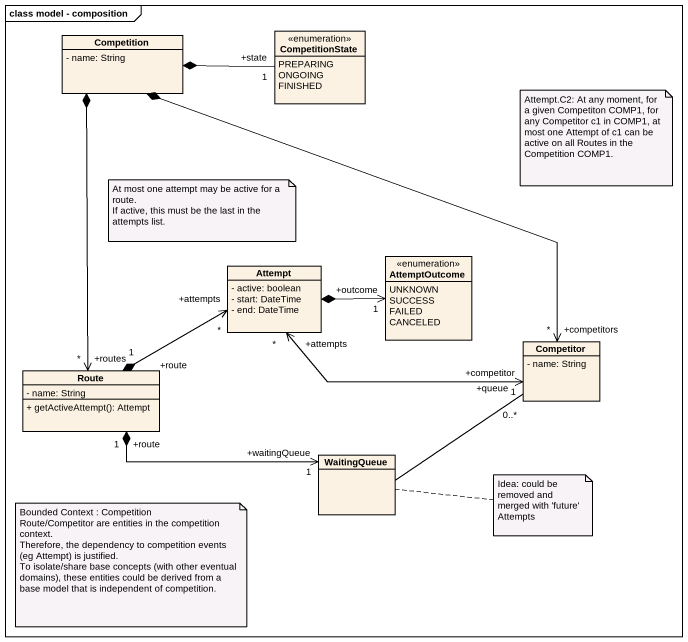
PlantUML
@startuml
mainframe class model - composition
hide circle
hide empty members
skinparam classAttributeIconSize 0
class Competition {
  - name: String
}
enum CompetitionState {
  PREPARING
  ONGOING
  FINISHED
}
class Attempt {
  - active: boolean
  - start: DateTime
  - end: DateTime
}
enum AttemptOutcome {
  UNKNOWN
  SUCCESS
  FAILED
  CANCELED
}
class Competitor {
  - name: String
}
class Route {
  - name: String
  + getActiveAttempt(): Attempt
}
class WaitingQueue
CompetitionState "+state\n1" -left-* Competition
Attempt *-right-> "+outcome\n1" AttemptOutcome
Attempt "+attempts\n*" <-right-> "+competitor\n1" Competitor
Competitor "+competitors\n*" <-up-* Competition
Route "+routes\n*" <-up-* Competition
Route "+route\n1" *-right-> "+attempts\n*" Attempt
Route "+route\n1" *-right-> "+waitingQueue\n1" WaitingQueue
WaitingQueue -right- "+queue\n0..*" Competitor
note as N1
  Attempt.C2: At any moment, for a given Competiton COMP1, for any Competitor c1 in COMP1, at most one Attempt of c1 can be active on all Routes in the Competition COMP1.
end note
note as N2
  At most one attempt may be active for a route.
  If active, this must be the last in the attempts list.
end note
note as N3
  Bounded Context : Competition
  Route/Competitor are entities in the competition context.
  Therefore, the dependency to competition events (eg Attempt) is justified.
  To isolate/share base concepts (with other eventual domains), these entities could be derived from a base model that is independent of competition.
end note
note right of WaitingQueue : Idea: could be removed and merged with 'future' Attempts
@enduml
